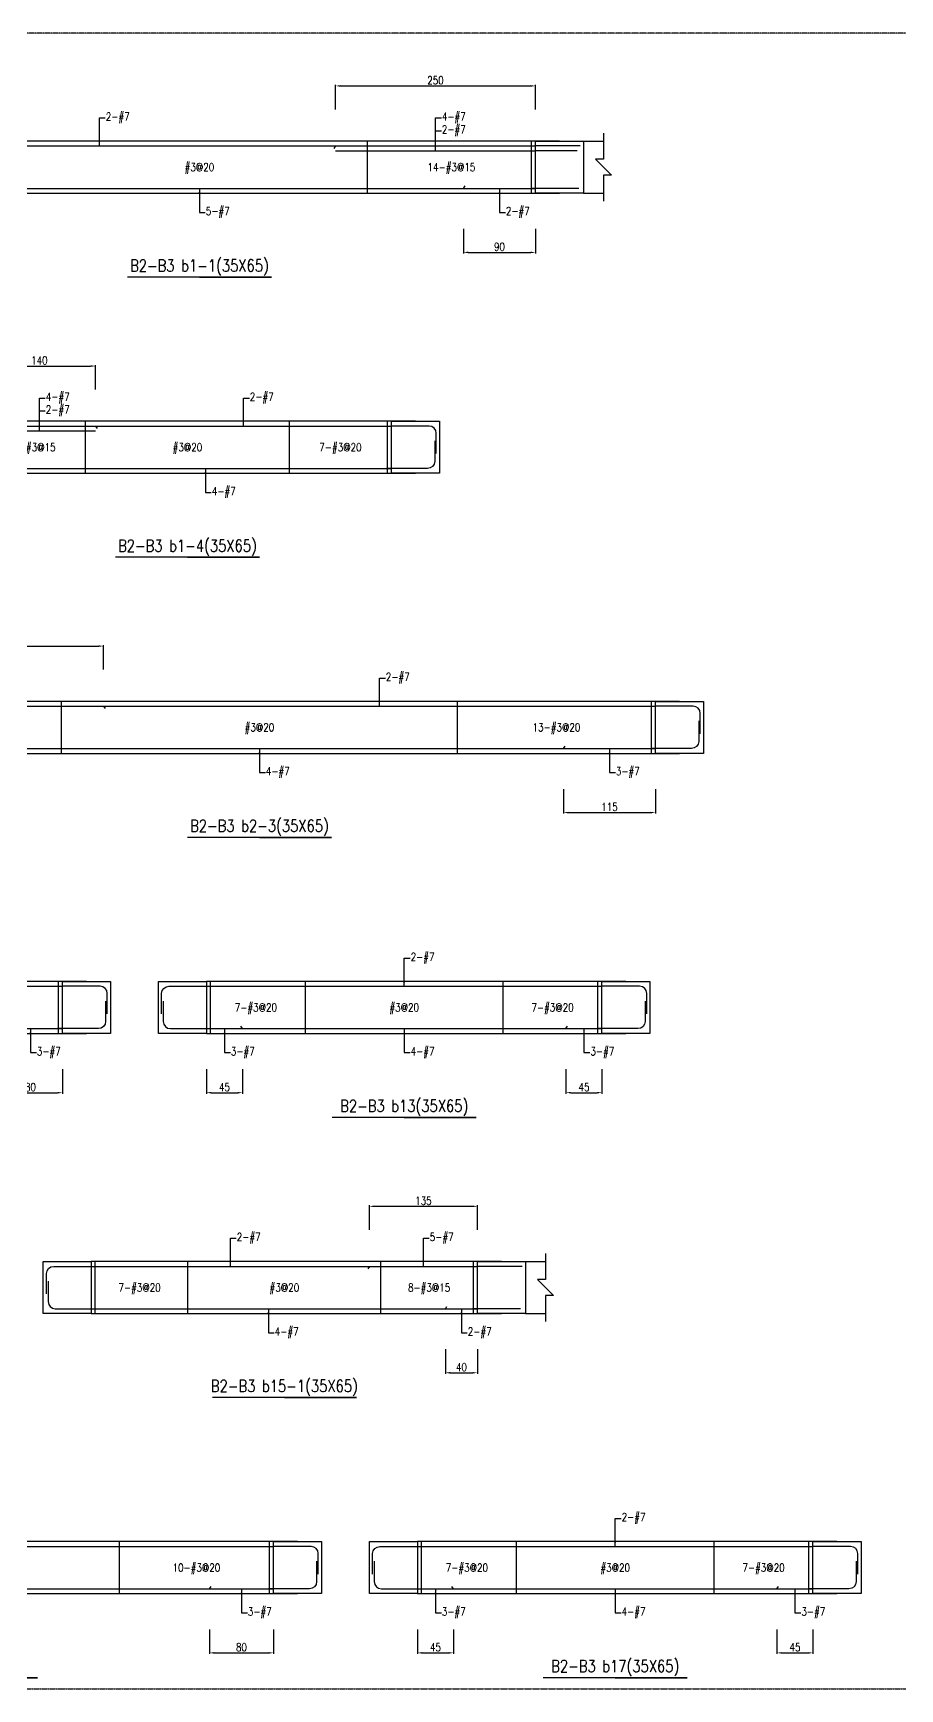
# Model space of a CAD drawing. Header units: millimetres. Extents: x 0 to 84580, y -12276 to 4373.
# Drawn here: x 80219 to 81302, y 0 to 2069 of the extents above; entities that cross this region are included whole.
import ezdxf
from ezdxf.enums import TextEntityAlignment as Align

# ---------------------------------------------------------------- set-up
doc = ezdxf.new("R2010")
doc.units = ezdxf.units.MM
doc.header["$MEASUREMENT"] = 0
doc.linetypes.add('CENTER', pattern=[2, 1.25, -0.25, 0.25, -0.25])
for name, color, linetype in [('S-DIM', 2, 'Continuous'), ('S-GRID', 1, 'CENTER'), ('S-LEADER', 2, 'Continuous'), ('S-RC', 130, 'Continuous'), ('S-REINF', 6, 'Continuous'), ('S-TEXT', 2, 'Continuous')]:
    doc.layers.add(name, color=color, linetype=linetype)
doc.styles.add('CS4', font='romans.shx', dxfattribs={"width": 0.8, "bigfont": 'lsp.shx'})
doc.styles.get("Standard").update_dxf_attribs({"font": 'arial.ttf'})
doc.dimstyles.new('ISO-25', dxfattribs={"dimtxt": 2.5, "dimasz": 2.5, "dimexe": 1.25, "dimexo": 0.625, "dimtad": 1, "dimtxsty": 'Standard', "dimcen": 2.5, "dimadec": 0, "dimazin": 0, "dimtfac": 1, "dimtmove": 0, "dimatfit": 3, "dimfxl": 0, "dimarcsym": 0})

# ---------------------------------------------------------------- blocks, each defined once
blk = doc.blocks.new('*D2164')
at = {"layer": 'DEFPOINTS', "color": 0, "transparency": 16777216}
for p in [(80847, 2003), (80597, 1973), (80847, 1973)]:
    blk.add_point(p, dxfattribs=at)
at = {"layer": 'S-DIM', "color": 0, "lineweight": -2, "transparency": 16777216}
for p, q in [((80597, 1973.625), (80597, 2004.25)), ((80603, 2003), (80841, 2003)), ((80847, 1973.625), (80847, 2004.25))]:
    blk.add_line(p, q, dxfattribs=at)
at = {"layer": 'S-DIM', "color": 0, "transparency": 16777216}
for points in [[(80603, 2004), (80603, 2002), (80597, 2003)], [(80841, 2004), (80841, 2002), (80847, 2003)]]:
    blk.add_solid(points, dxfattribs=at)
at = {"layer": 'S-DIM', "color": 0, "transparency": 16777216, "insert": (80722, 2010), "char_height": 10, "attachment_point": 5, "style": 'CS4'}
blk.add_mtext('250', dxfattribs=at)
blk = doc.blocks.new('*D2166')
at = {"layer": 'DEFPOINTS', "color": 0, "transparency": 16777216}
for p in [(80757, 1825), (80847, 1825), (80847, 1795)]:
    blk.add_point(p, dxfattribs=at)
at = {"layer": 'S-DIM', "color": 0, "lineweight": -2, "transparency": 16777216}
for p, q in [((80757, 1824.375), (80757, 1793.75)), ((80847, 1824.375), (80847, 1793.75)), ((80763, 1795), (80841, 1795))]:
    blk.add_line(p, q, dxfattribs=at)
at = {"layer": 'S-DIM', "color": 0, "transparency": 16777216}
for points in [[(80763, 1796), (80763, 1794), (80757, 1795)], [(80841, 1796), (80841, 1794), (80847, 1795)]]:
    blk.add_solid(points, dxfattribs=at)
at = {"layer": 'S-DIM', "color": 0, "transparency": 16777216, "insert": (80802, 1802), "char_height": 10, "attachment_point": 5, "style": 'CS4'}
blk.add_mtext('90', dxfattribs=at)
blk = doc.blocks.new('*D2175')
at = {"layer": 'DEFPOINTS', "color": 0, "transparency": 16777216}
for p in [(80297, 1653), (80157, 1623), (80297, 1623)]:
    blk.add_point(p, dxfattribs=at)
at = {"layer": 'S-DIM', "color": 0, "lineweight": -2, "transparency": 16777216}
for p, q in [((80157, 1623.625), (80157, 1654.25)), ((80163, 1653), (80291, 1653)), ((80297, 1623.625), (80297, 1654.25))]:
    blk.add_line(p, q, dxfattribs=at)
at = {"layer": 'S-DIM', "color": 0, "transparency": 16777216}
for points in [[(80163, 1654), (80163, 1652), (80157, 1653)], [(80291, 1654), (80291, 1652), (80297, 1653)]]:
    blk.add_solid(points, dxfattribs=at)
at = {"layer": 'S-DIM', "color": 0, "transparency": 16777216, "insert": (80227, 1660), "char_height": 10, "attachment_point": 5, "style": 'CS4'}
blk.add_mtext('140', dxfattribs=at)
blk = doc.blocks.new('*D2065')
at = {"layer": 'DEFPOINTS', "color": 0, "transparency": 16777216}
for p in [(80307, 1303), (80007, 1273), (80307, 1273)]:
    blk.add_point(p, dxfattribs=at)
at = {"layer": 'S-DIM', "color": 0, "lineweight": -2, "transparency": 16777216}
for p, q in [((80007, 1273.625), (80007, 1304.25)), ((80307, 1273.625), (80307, 1304.25)), ((80013, 1303), (80301, 1303))]:
    blk.add_line(p, q, dxfattribs=at)
at = {"layer": 'S-DIM', "color": 0, "transparency": 16777216}
for points in [[(80013, 1304), (80013, 1302), (80007, 1303)], [(80301, 1304), (80301, 1302), (80307, 1303)]]:
    blk.add_solid(points, dxfattribs=at)
at = {"layer": 'S-DIM', "color": 0, "transparency": 16777216, "insert": (80157, 1310), "char_height": 10, "attachment_point": 5, "style": 'CS4'}
blk.add_mtext('300', dxfattribs=at)
blk = doc.blocks.new('*D2067')
at = {"layer": 'DEFPOINTS', "color": 0, "transparency": 16777216}
for p in [(80882, 1125), (80997, 1125), (80997, 1095)]:
    blk.add_point(p, dxfattribs=at)
at = {"layer": 'S-DIM', "color": 0, "lineweight": -2, "transparency": 16777216}
for p, q in [((80882, 1124.375), (80882, 1093.75)), ((80997, 1124.375), (80997, 1093.75)), ((80888, 1095), (80991, 1095))]:
    blk.add_line(p, q, dxfattribs=at)
at = {"layer": 'S-DIM', "color": 0, "transparency": 16777216}
for points in [[(80888, 1096), (80888, 1094), (80882, 1095)], [(80991, 1096), (80991, 1094), (80997, 1095)]]:
    blk.add_solid(points, dxfattribs=at)
at = {"layer": 'S-DIM', "color": 0, "transparency": 16777216, "insert": (80939.5, 1102), "char_height": 10, "attachment_point": 5, "style": 'CS4'}
blk.add_mtext('115', dxfattribs=at)
blk = doc.blocks.new('*D2074')
at = {"layer": 'DEFPOINTS', "color": 0, "transparency": 16777216}
for p in [(80175.8, 775), (80255.8, 775), (80255.8, 745)]:
    blk.add_point(p, dxfattribs=at)
at = {"layer": 'S-DIM', "color": 0, "lineweight": -2, "transparency": 16777216}
for p, q in [((80175.8, 774.375), (80175.8, 743.75)), ((80255.8, 774.375), (80255.8, 743.75)), ((80181.8, 745), (80249.8, 745))]:
    blk.add_line(p, q, dxfattribs=at)
at = {"layer": 'S-DIM', "color": 0, "transparency": 16777216}
for points in [[(80181.8, 746), (80181.8, 744), (80175.8, 745)], [(80249.8, 746), (80249.8, 744), (80255.8, 745)]]:
    blk.add_solid(points, dxfattribs=at)
at = {"layer": 'S-DIM', "color": 0, "transparency": 16777216, "insert": (80215.8, 752), "char_height": 10, "attachment_point": 5, "style": 'CS4'}
blk.add_mtext('80', dxfattribs=at)
blk = doc.blocks.new('*D2075')
at = {"layer": 'DEFPOINTS', "color": 0, "transparency": 16777216}
for p in [(80435.8, 775), (80480.8, 775), (80480.8, 745)]:
    blk.add_point(p, dxfattribs=at)
at = {"layer": 'S-DIM', "color": 0, "lineweight": -2, "transparency": 16777216}
for p, q in [((80435.8, 774.375), (80435.8, 743.75)), ((80480.8, 774.375), (80480.8, 743.75)), ((80441.8, 745), (80474.8, 745))]:
    blk.add_line(p, q, dxfattribs=at)
at = {"layer": 'S-DIM', "color": 0, "transparency": 16777216}
for points in [[(80441.8, 746), (80441.8, 744), (80435.8, 745)], [(80474.8, 746), (80474.8, 744), (80480.8, 745)]]:
    blk.add_solid(points, dxfattribs=at)
at = {"layer": 'S-DIM', "color": 0, "transparency": 16777216, "insert": (80458.3, 752), "char_height": 10, "attachment_point": 5, "style": 'CS4'}
blk.add_mtext('45', dxfattribs=at)
blk = doc.blocks.new('*D2076')
at = {"layer": 'DEFPOINTS', "color": 0, "transparency": 16777216}
for p in [(80885.1, 775), (80930.1, 775), (80930.1, 745)]:
    blk.add_point(p, dxfattribs=at)
at = {"layer": 'S-DIM', "color": 0, "lineweight": -2, "transparency": 16777216}
for p, q in [((80885.1, 774.375), (80885.1, 743.75)), ((80930.1, 774.375), (80930.1, 743.75)), ((80891.1, 745), (80924.1, 745))]:
    blk.add_line(p, q, dxfattribs=at)
at = {"layer": 'S-DIM', "color": 0, "transparency": 16777216}
for points in [[(80891.1, 746), (80891.1, 744), (80885.1, 745)], [(80924.1, 746), (80924.1, 744), (80930.1, 745)]]:
    blk.add_solid(points, dxfattribs=at)
at = {"layer": 'S-DIM', "color": 0, "transparency": 16777216, "insert": (80907.6, 752), "char_height": 10, "attachment_point": 5, "style": 'CS4'}
blk.add_mtext('45', dxfattribs=at)
blk = doc.blocks.new('*D2100')
at = {"layer": 'DEFPOINTS', "color": 0, "transparency": 16777216}
for p in [(80774.4, 603), (80639.4, 573), (80774.4, 573)]:
    blk.add_point(p, dxfattribs=at)
at = {"layer": 'S-DIM', "color": 0, "lineweight": -2, "transparency": 16777216}
for p, q in [((80639.4, 573.625), (80639.4, 604.25)), ((80645.4, 603), (80768.4, 603)), ((80774.4, 573.625), (80774.4, 604.25))]:
    blk.add_line(p, q, dxfattribs=at)
at = {"layer": 'S-DIM', "color": 0, "transparency": 16777216}
for points in [[(80645.4, 604), (80645.4, 602), (80639.4, 603)], [(80768.4, 604), (80768.4, 602), (80774.4, 603)]]:
    blk.add_solid(points, dxfattribs=at)
at = {"layer": 'S-DIM', "color": 0, "transparency": 16777216, "insert": (80706.9, 610), "char_height": 10, "attachment_point": 5, "style": 'CS4'}
blk.add_mtext('135', dxfattribs=at)
blk = doc.blocks.new('*D2101')
at = {"layer": 'DEFPOINTS', "color": 0, "transparency": 16777216}
for p in [(80734.4, 425), (80774.4, 425), (80774.4, 395)]:
    blk.add_point(p, dxfattribs=at)
at = {"layer": 'S-DIM', "color": 0, "lineweight": -2, "transparency": 16777216}
for p, q in [((80734.4, 424.375), (80734.4, 393.75)), ((80774.4, 424.375), (80774.4, 393.75)), ((80740.4, 395), (80768.4, 395))]:
    blk.add_line(p, q, dxfattribs=at)
at = {"layer": 'S-DIM', "color": 0, "transparency": 16777216}
for points in [[(80740.4, 396), (80740.4, 394), (80734.4, 395)], [(80768.4, 396), (80768.4, 394), (80774.4, 395)]]:
    blk.add_solid(points, dxfattribs=at)
at = {"layer": 'S-DIM', "color": 0, "transparency": 16777216, "insert": (80754.4, 402), "char_height": 10, "attachment_point": 5, "style": 'CS4'}
blk.add_mtext('40', dxfattribs=at)
blk = doc.blocks.new('*D2109')
at = {"layer": 'DEFPOINTS', "color": 0, "transparency": 16777216}
for p in [(80439.5, 75), (80519.5, 75), (80519.5, 45)]:
    blk.add_point(p, dxfattribs=at)
at = {"layer": 'S-DIM', "color": 0, "lineweight": -2, "transparency": 16777216}
for p, q in [((80439.5, 74.375), (80439.5, 43.75)), ((80519.5, 74.375), (80519.5, 43.75)), ((80445.5, 45), (80513.5, 45))]:
    blk.add_line(p, q, dxfattribs=at)
at = {"layer": 'S-DIM', "color": 0, "transparency": 16777216}
for points in [[(80445.5, 46), (80445.5, 44), (80439.5, 45)], [(80513.5, 46), (80513.5, 44), (80519.5, 45)]]:
    blk.add_solid(points, dxfattribs=at)
at = {"layer": 'S-DIM', "color": 0, "transparency": 16777216, "insert": (80479.5, 52), "char_height": 10, "attachment_point": 5, "style": 'CS4'}
blk.add_mtext('80', dxfattribs=at)
blk = doc.blocks.new('*D2121')
at = {"layer": 'DEFPOINTS', "color": 0, "transparency": 16777216}
for p in [(80699.5, 75), (80744.5, 75), (80744.5, 45)]:
    blk.add_point(p, dxfattribs=at)
at = {"layer": 'S-DIM', "color": 0, "lineweight": -2, "transparency": 16777216}
for p, q in [((80699.5, 74.375), (80699.5, 43.75)), ((80744.5, 74.375), (80744.5, 43.75)), ((80705.5, 45), (80738.5, 45))]:
    blk.add_line(p, q, dxfattribs=at)
at = {"layer": 'S-DIM', "color": 0, "transparency": 16777216}
for points in [[(80705.5, 46), (80705.5, 44), (80699.5, 45)], [(80738.5, 46), (80738.5, 44), (80744.5, 45)]]:
    blk.add_solid(points, dxfattribs=at)
at = {"layer": 'S-DIM', "color": 0, "transparency": 16777216, "insert": (80722, 52), "char_height": 10, "attachment_point": 5, "style": 'CS4'}
blk.add_mtext('45', dxfattribs=at)
blk = doc.blocks.new('*D2122')
at = {"layer": 'DEFPOINTS', "color": 0, "transparency": 16777216}
for p in [(81148.8, 75), (81193.8, 75), (81193.8, 45)]:
    blk.add_point(p, dxfattribs=at)
at = {"layer": 'S-DIM', "color": 0, "lineweight": -2, "transparency": 16777216}
for p, q in [((81148.8, 74.375), (81148.8, 43.75)), ((81193.8, 74.375), (81193.8, 43.75)), ((81154.8, 45), (81187.8, 45))]:
    blk.add_line(p, q, dxfattribs=at)
at = {"layer": 'S-DIM', "color": 0, "transparency": 16777216}
for points in [[(81154.8, 46), (81154.8, 44), (81148.8, 45)], [(81187.8, 46), (81187.8, 44), (81193.8, 45)]]:
    blk.add_solid(points, dxfattribs=at)
at = {"layer": 'S-DIM', "color": 0, "transparency": 16777216, "insert": (81171.3, 52), "char_height": 10, "attachment_point": 5, "style": 'CS4'}
blk.add_mtext('45', dxfattribs=at)

msp = doc.modelspace()

# ---------------------------------------------------------------- linework, layer by layer
for p, q in [((80907, 1934), (80932, 1934)), ((80907, 1869), (80932, 1869)), ((80834.4, 534), (80859.4, 534)), ((80834.4, 469), (80859.4, 469))]:
    msp.add_line(p, q)
at = {"layer": 'S-GRID'}
msp.add_lwpolyline([(78122, 0), (81351, 0), (81351, 2069), (78122, 2069), (78122, 0)], dxfattribs=at)
msp.add_lwpolyline([(78122, 0), (81351, 0), (81351, 2069), (78122, 2069), (78122, 0)], dxfattribs=at)
at = {"layer": 'S-RC'}
for points in [[(80877, 1934), (80007, 1934)], [(80907, 1869), (80847, 1869), (80847, 1934), (80907, 1934), (80907, 1869)], [(80932, 1944), (80932, 1911.5), (80922, 1911.5), (80942, 1891.5), (80932, 1891.5), (80932, 1859)], [(80007, 1869), (80877, 1869)], [(80427, 1764), (80517, 1764), (80337, 1764)], [(80697, 1584), (80157, 1584)], [(80727, 1519), (80667, 1519), (80667, 1584), (80727, 1584), (80727, 1519)], [(80157, 1519), (80697, 1519)], [(80412, 1414), (80502, 1414), (80322, 1414)], [(81027, 1234), (80007, 1234)], [(81057, 1169), (80997, 1169), (80997, 1234), (81057, 1234), (81057, 1169)], [(80007, 1169), (81027, 1169)], [(80502, 1064), (80592, 1064), (80412, 1064)], [(80285.8, 884), (79499.1, 884)], [(80315.8, 819), (80255.8, 819), (80255.8, 884), (80315.8, 884), (80315.8, 819)], [(80435.8, 819), (80375.8, 819), (80375.8, 884), (80435.8, 884), (80435.8, 819)], [(80960.1, 884), (80435.8, 884)], [(80990.1, 819), (80930.1, 819), (80930.1, 884), (80990.1, 884), (80990.1, 819)], [(79499.1, 819), (80285.8, 819)], [(80435.8, 819), (80960.1, 819)], [(80682.95, 714), (80772.95, 714), (80592.95, 714)], [(80859.4, 544), (80859.4, 511.5), (80849.4, 511.5), (80869.4, 491.5), (80859.4, 491.5), (80859.4, 459)], [(80291.9, 469), (80231.9, 469), (80231.9, 534), (80291.9, 534), (80291.9, 469)], [(80804.4, 534), (80291.9, 534)], [(80834.4, 469), (80774.4, 469), (80774.4, 534), (80834.4, 534), (80834.4, 469)], [(80291.9, 469), (80804.4, 469)], [(80533.15, 364), (80623.15, 364), (80443.15, 364)], [(80549.5, 184), (79749.5, 184)], [(80579.5, 119), (80519.5, 119), (80519.5, 184), (80579.5, 184), (80579.5, 119)], [(80699.5, 119), (80639.5, 119), (80639.5, 184), (80699.5, 184), (80699.5, 119)], [(81223.8, 184), (80699.5, 184)], [(81253.8, 119), (81193.8, 119), (81193.8, 184), (81253.8, 184), (81253.8, 119)], [(79749.5, 119), (80549.5, 119)], [(80699.5, 119), (81223.8, 119)], [(80134.5, 14), (80224.5, 14), (80044.5, 14)], [(80946.65, 14), (81036.65, 14), (80856.65, 14)]]:
    msp.add_lwpolyline(points, dxfattribs=at)
at = {"layer": 'S-REINF'}
for points in [[(80007, 1928), (80597, 1928)], [(80597, 1928), (80595, 1925)], [(80597, 1928), (80847, 1928)], [(80903, 1928), (80847, 1928)], [(80597, 1922), (80847, 1922)], [(80899, 1922), (80847, 1922)], [(80097, 1875), (80757, 1875)], [(80757, 1875), (80759, 1878)], [(80757, 1875), (80847, 1875)], [(80901, 1875), (80841, 1875)], [(80157, 1578), (80297, 1578)], [(80297, 1578), (80299, 1575)], [(80297, 1578), (80667, 1578)], [(80157, 1572), (80297, 1572)], [(80202, 1525), (80667, 1525)], [(80007, 1228), (80307, 1228)], [(80307, 1228), (80309, 1225)], [(80307, 1228), (80997, 1228)], [(80122, 1175), (80882, 1175)], [(80882, 1175), (80884, 1178)], [(80882, 1175), (80997, 1175)], [(79724.1, 878), (80255.8, 878)], [(80435.8, 878), (80930.1, 878)], [(80480.8, 825), (80478.8, 828)], [(80885.1, 825), (80887.1, 828)], [(80175.8, 825), (80255.8, 825)], [(80435.8, 825), (80480.8, 825)], [(80480.8, 825), (80885.1, 825)], [(80885.1, 825), (80930.1, 825)], [(80291.9, 528), (80639.4, 528)], [(80639.4, 528), (80637.4, 525)], [(80639.4, 528), (80774.4, 528)], [(80830.4, 528), (80774.4, 528)], [(80734.4, 475), (80736.4, 478)], [(80291.9, 475), (80734.4, 475)], [(80734.4, 475), (80774.4, 475)], [(80828.4, 475), (80768.4, 475)], [(79749.5, 178), (80519.5, 178)], [(80699.5, 178), (81193.8, 178)], [(79829.5, 125), (80439.5, 125)], [(80439.5, 125), (80441.5, 128)], [(80439.5, 125), (80519.5, 125)], [(80699.5, 125), (80744.5, 125)], [(80744.5, 125), (80742.5, 128)], [(80744.5, 125), (81148.8, 125)], [(81148.8, 125), (81150.8, 128)], [(81148.8, 125), (81193.8, 125)]]:
    msp.add_lwpolyline(points, dxfattribs=at)
at = {"layer": 'S-REINF', "color": 1}
for points in [[(80637, 1869), (80637, 1934)], [(80842, 1869), (80842, 1934)], [(80284.5, 1519), (80284.5, 1584)], [(80539.5, 1519), (80539.5, 1584)], [(80662, 1519), (80662, 1584)], [(80254.5, 1169), (80254.5, 1234)], [(80749.5, 1169), (80749.5, 1234)], [(80992, 1169), (80992, 1234)], [(80250.8, 819), (80250.8, 884)], [(80440.8, 819), (80440.8, 884)], [(80559.375, 819), (80559.375, 884)], [(80806.525, 819), (80806.525, 884)], [(80925.1, 819), (80925.1, 884)], [(80296.9, 469), (80296.9, 534)], [(80412.525, 469), (80412.525, 534)], [(80653.775, 469), (80653.775, 534)], [(80769.4, 469), (80769.4, 534)], [(80327, 119), (80327, 184)], [(80514.5, 119), (80514.5, 184)], [(80704.5, 119), (80704.5, 184)], [(80823.075, 119), (80823.075, 184)], [(81070.225, 119), (81070.225, 184)], [(81188.8, 119), (81188.8, 184)]]:
    msp.add_lwpolyline(points, dxfattribs=at)
at = {"layer": 'S-REINF'}
for points in [[(80723, 1543.5), (80723, 1569, 0.41421356), (80714, 1578), (80667, 1578)], [(80721, 1559.5), (80721, 1534, -0.41421356), (80712, 1525), (80661, 1525)], [(81053, 1193.5), (81053, 1219, 0.41421356), (81044, 1228), (80997, 1228)], [(81051, 1209.5), (81051, 1184, -0.41421356), (81042, 1175), (80991, 1175)], [(80311.8, 843.5), (80311.8, 869, 0.41421356), (80302.8, 878), (80255.8, 878)], [(80379.8, 843.5), (80379.8, 869, -0.41421356), (80388.8, 878), (80435.8, 878)], [(80986.1, 843.5), (80986.1, 869, 0.41421356), (80977.1, 878), (80930.1, 878)], [(80309.8, 859.5), (80309.8, 834, -0.41421356), (80300.8, 825), (80249.8, 825)], [(80381.8, 859.5), (80381.8, 834, 0.41421356), (80390.8, 825), (80435.8, 825)], [(80984.1, 859.5), (80984.1, 834, -0.41421356), (80975.1, 825), (80924.1, 825)], [(80235.9, 493.5), (80235.9, 519, -0.41421356), (80244.9, 528), (80291.9, 528)], [(80237.9, 509.5), (80237.9, 484, 0.41421356), (80246.9, 475), (80291.9, 475)], [(80575.5, 143.5), (80575.5, 169, 0.41421356), (80566.5, 178), (80519.5, 178)], [(80643.5, 143.5), (80643.5, 169, -0.41421356), (80652.5, 178), (80699.5, 178)], [(81249.8, 143.5), (81249.8, 169, 0.41421356), (81240.8, 178), (81193.8, 178)], [(80573.5, 159.5), (80573.5, 134, -0.41421356), (80564.5, 125), (80513.5, 125)], [(80645.5, 159.5), (80645.5, 134, 0.41421356), (80654.5, 125), (80699.5, 125)], [(81247.8, 159.5), (81247.8, 134, -0.41421356), (81238.8, 125), (81187.8, 125)]]:
    msp.add_lwpolyline(points, format="xyb", dxfattribs=at)

# ---------------------------------------------------------------- texts
at = {"layer": 'S-LEADER', "char_height": 10, "attachment_point": 4, "style": 'CS4'}
for s, insert in [('2-#7', (80310, 1963)), ('4-#7', (80730, 1963)), ('2-#7', (80730, 1947)), ('5-#7', (80435, 1845)), ('2-#7', (80810, 1845)), ('4-#7', (80235, 1613)), ('2-#7', (80490, 1613)), ('2-#7', (80235, 1597)), ('4-#7', (80442.5, 1495)), ('2-#7', (80660, 1263)), ('4-#7', (80510, 1145)), ('3-#7', (80947.5, 1145)), ('2-#7', (80690.95, 913)), ('3-#7', (80223.8, 795)), ('3-#7', (80466.3, 795)), ('4-#7', (80690.95, 795)), ('3-#7', (80915.6, 795)), ('2-#7', (80473.65, 563)), ('5-#7', (80714.9, 563)), ('4-#7', (80521.15, 445)), ('2-#7', (80762.4, 445)), ('2-#7', (80954.65, 213)), ('3-#7', (80487.5, 95)), ('3-#7', (80730, 95)), ('4-#7', (80954.65, 95)), ('3-#7', (81179.3, 95))]:
    msp.add_mtext(s, dxfattribs=dict(at, insert=insert))
at = {"layer": 'S-RC', "style": 'CS4', "width": 0.8}
for s, p in [('B2-B3 b1-1(35X65)', (80427, 1771)), ('B2-B3 b1-4(35X65)', (80412, 1421)), ('B2-B3 b2-3(35X65)', (80502, 1071)), ('B2-B3 b13(35X65)', (80682.95, 721)), ('B2-B3 b15-1(35X65)', (80533.15, 371)), ('B2-B3 b17(35X65)', (80946.65, 21))]:
    msp.add_text(s, height=15, dxfattribs=at).set_placement(p, align=Align.CENTER)
at = {"layer": 'S-TEXT', "color": 1, "style": 'CS4', "width": 0.8}
for s, p in [('#3@20', (80427, 1896.5)), ('14-#3@15', (80742, 1896.5)), ('9-#3@15', (80220.75, 1546.5)), ('#3@20', (80412, 1546.5)), ('7-#3@20', (80603.25, 1546.5)), ('#3@20', (80502, 1196.5)), ('13-#3@20', (80873.25, 1196.5)), ('7-#3@20', (80497.587, 846.5)), ('#3@20', (80682.95, 846.5)), ('7-#3@20', (80868.312, 846.5)), ('7-#3@20', (80352.212, 496.5)), ('#3@20', (80533.15, 496.5)), ('8-#3@15', (80714.087, 496.5)), ('10-#3@20', (80423.25, 146.5)), ('7-#3@20', (80761.288, 146.5)), ('#3@20', (80946.65, 146.5)), ('7-#3@20', (81132.012, 146.5))]:
    msp.add_text(s, height=10, dxfattribs=at).set_placement(p, align=Align.CENTER)

# ---------------------------------------------------------------- dimensions: what is measured, and where the dimension line sits
at = {"layer": 'S-DIM'}
for p1, p2, distance, picture, middle in [((80597, 1973), (80847, 1973), 30, '*D2164', (80722, 2010)), ((80757, 1825), (80847, 1825), -30, '*D2166', (80802, 1802)), ((80157, 1623), (80297, 1623), 30, '*D2175', (80227, 1660)), ((80007, 1273), (80307, 1273), 30, '*D2065', (80157, 1310)), ((80882, 1125), (80997, 1125), -30, '*D2067', (80939.5, 1102)), ((80175.8, 775), (80255.8, 775), -30, '*D2074', (80215.8, 752)), ((80435.8, 775), (80480.8, 775), -30, '*D2075', (80458.3, 752)), ((80885.1, 775), (80930.1, 775), -30, '*D2076', (80907.6, 752)), ((80639.4, 573), (80774.4, 573), 30, '*D2100', (80706.9, 610)), ((80734.4, 425), (80774.4, 425), -30, '*D2101', (80754.4, 402)), ((80439.5, 75), (80519.5, 75), -30, '*D2109', (80479.5, 52)), ((80699.5, 75), (80744.5, 75), -30, '*D2121', (80722, 52)), ((81148.8, 75), (81193.8, 75), -30, '*D2122', (81171.3, 52))]:
    dim = msp.add_aligned_dim(p1=p1, p2=p2, distance=distance, dimstyle='ISO-25', override={"dimtxt": 10, "dimasz": 6, "dimgap": 2, "dimtxsty": 'CS4'}, dxfattribs=at)
    dim.commit()
    dim.dimension.update_dxf_attribs({"geometry": picture, "text_midpoint": middle})

# ---------------------------------------------------------------- leaders
at = {"layer": 'S-LEADER', "annotation_type": 0, "has_hookline": 1, "hookline_direction": 0, "text_width": 30.857}
for points in [[(80302, 1928), (80302, 1963), (80309.375, 1963)], [(80722, 1928), (80722, 1963), (80729.375, 1963)], [(80722, 1922), (80722, 1947), (80729.375, 1947)], [(80427, 1875), (80427, 1845), (80434.375, 1845)], [(80802, 1875), (80802, 1845), (80809.375, 1845)], [(80227, 1578), (80227, 1613), (80234.375, 1613)], [(80227, 1572), (80227, 1597), (80234.375, 1597)], [(80482, 1578), (80482, 1613), (80489.375, 1613)], [(80434.5, 1525), (80434.5, 1495), (80441.875, 1495)], [(80652, 1228), (80652, 1263), (80659.375, 1263)], [(80502, 1175), (80502, 1145), (80509.375, 1145)], [(80939.5, 1175), (80939.5, 1145), (80946.875, 1145)], [(80682.95, 878), (80682.95, 913), (80690.325, 913)], [(80215.8, 825), (80215.8, 795), (80223.175, 795)], [(80458.3, 825), (80458.3, 795), (80465.675, 795)], [(80682.95, 825), (80682.95, 795), (80690.325, 795)], [(80907.6, 825), (80907.6, 795), (80914.975, 795)], [(80465.65, 528), (80465.65, 563), (80473.025, 563)], [(80706.9, 528), (80706.9, 563), (80714.275, 563)], [(80513.15, 475), (80513.15, 445), (80520.525, 445)], [(80754.4, 475), (80754.4, 445), (80761.775, 445)], [(80946.65, 178), (80946.65, 213), (80954.025, 213)], [(80479.5, 125), (80479.5, 95), (80486.875, 95)], [(80722, 125), (80722, 95), (80729.375, 95)], [(80946.65, 125), (80946.65, 95), (80954.025, 95)], [(81171.3, 125), (81171.3, 95), (81178.675, 95)]]:
    msp.add_leader(points, dimstyle='ISO-25', override={"dimasz": 6, "dimtad": 0}, dxfattribs=at)

doc.saveas('drawing.dxf')
